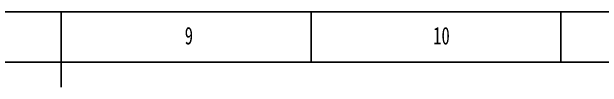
# Model space of a CAD drawing. Header units: millimetres. Extents: x 0 to 841, y 0 to 594.
# Drawn here: x 418.1 to 536.2, y 579 to 594 of the extents above; entities that cross this region are included whole.
import ezdxf

# ---------------------------------------------------------------- set-up
doc = ezdxf.new("R2010")
doc.units = ezdxf.units.MM
doc.layers.add('10', color=7, linetype='Continuous')
doc.layers.add('5', color=7, linetype='Continuous')
doc.styles.add('SLDTEXTSTYLE4', font='TXT', dxfattribs={"width": 0.7})

msp = doc.modelspace()

# ---------------------------------------------------------------- linework, layer by layer
at = {"layer": '5', "color": 7}
msp.add_line((841, 594), (0, 594), dxfattribs=at)
at = {"layer": '5', "lineweight": 25}
msp.add_line((428, 594), (428, 579), dxfattribs=at)
at = {"layer": '5'}
for p, q in [((478, 594), (478, 584)), ((528, 594), (528, 584))]:
    msp.add_line(p, q, dxfattribs=at)
at = {"layer": '5', "color": 7, "lineweight": 25}
msp.add_line((831, 584), (25, 584), dxfattribs=at)

# ---------------------------------------------------------------- texts
at = {"layer": '10', "char_height": 3.5, "attachment_point": 2, "style": 'SLDTEXTSTYLE4'}
for s, insert in [('9', (453.55, 591)), ('10', (504.09, 591))]:
    msp.add_mtext(s, dxfattribs=dict(at, insert=insert))

doc.saveas('drawing.dxf')
